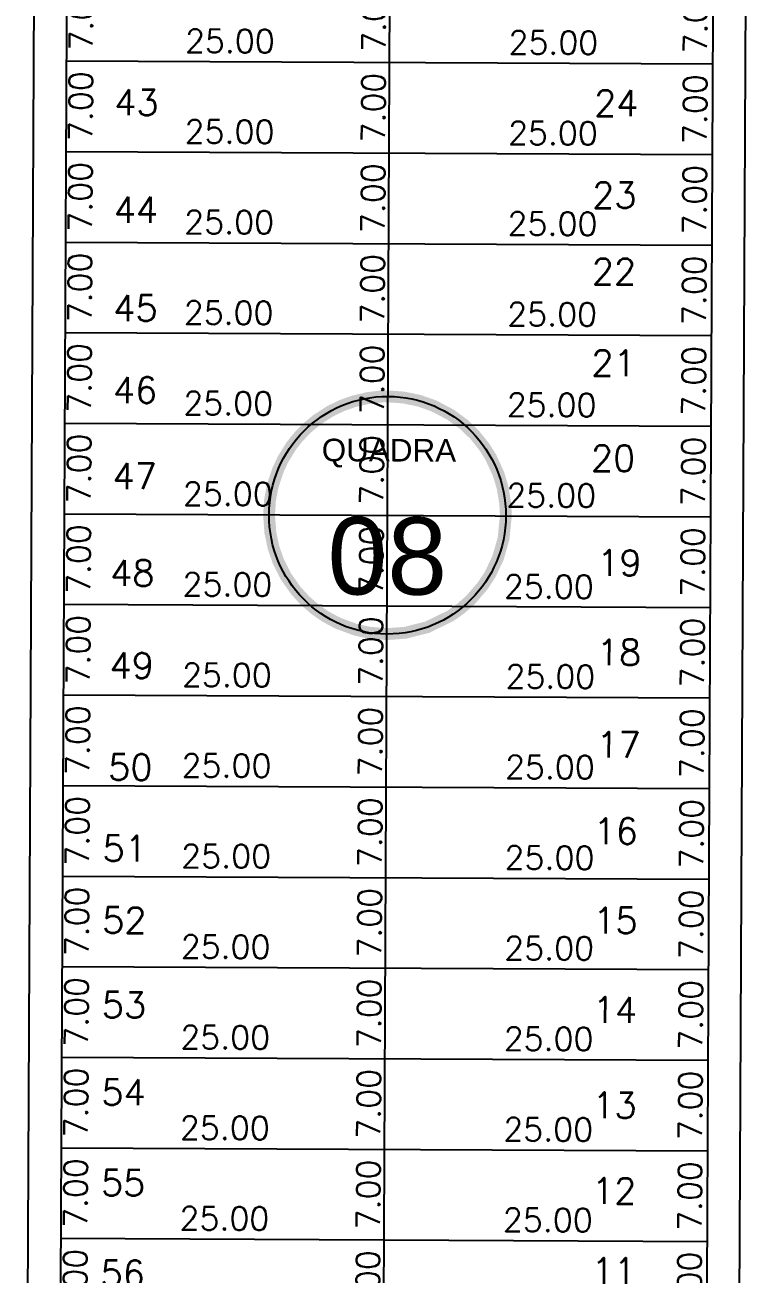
# Model space of a CAD drawing. Header units: millimetres. Extents: x -4430026 to 4783824, y 584 to 9593110.
# Drawn here: x 2126.9 to 2182.9, y 1787.8 to 1884.3 of the extents above; entities that cross this region are included whole.
import ezdxf
from ezdxf.enums import TextEntityAlignment as Align

# ---------------------------------------------------------------- set-up
doc = ezdxf.new("R2010")
doc.units = ezdxf.units.MM
for name, color, linetype in [('Calçada', 1, 'Continuous'), ('Cota', 8, 'Continuous'), ('Lotes', 2, 'Continuous'), ('Numero de lotes', 5, 'Continuous'), ('númeraçãoquadras', 4, 'Continuous'), ('QUADRA', 4, 'Continuous')]:
    doc.layers.add(name, color=color, linetype=linetype)
doc.styles.add('arcad1', font='romans.shx')
doc.styles.add('ROMANS', font='romans.shx')
doc.styles.add('STYLE1', font='sanss___.ttf')
doc.dimstyles.get("Standard").update_dxf_attribs({"dimtxt": 0.18, "dimasz": 0.18, "dimexe": 0.18, "dimexo": 0.0625, "dimgap": 0.09, "dimtad": 0, "dimtih": 1, "dimtoh": 1, "dimdec": 4, "dimzin": 0, "dimdsep": 46, "dimtxsty": 'Standard', "dimcen": 0.09, "dimadec": 0, "dimazin": 0, "dimtfac": 1, "dimtdec": 4, "dimtofl": 0, "dimtmove": 0, "dimatfit": 3, "dimfxl": 1, "dimtolj": 1, "dimtzin": 0, "dimarcsym": 0})

# ---------------------------------------------------------------- blocks, each defined once
blk = doc.blocks.new('NUM_quadra')
at = {"color": 6, "const_width": 0.02}
blk.add_lwpolyline([(-0.0134, 0.1996), (-0.034, 0.1971), (-0.0579, 0.1914), (-0.0779, 0.1842), (-0.0981, 0.1743), (-0.1208, 0.1594), (-0.1377, 0.145), (-0.1521, 0.1299), (-0.1625, 0.1166), (-0.1764, 0.0942), (-0.1852, 0.0754), (-0.1941, 0.0483), (-0.1985, 0.0243), (-0.2, 0), (-0.1977, -0.0299), (-0.1921, -0.0556), (-0.1839, -0.0786), (-0.1713, -0.1033), (-0.1546, -0.1269), (-0.1389, -0.1439), (-0.1219, -0.1586), (-0.1046, -0.1705), (-0.0831, -0.1819), (-0.0531, -0.1928), (-0.0302, -0.1977), (0, -0.2), (0.0309, -0.1976), (0.0677, -0.1882), (0.1069, -0.169), (0.124, -0.1569), (0.1407, -0.1421), (0.1614, -0.1181), (0.1737, -0.0992), (0.187, -0.071), (0.1962, -0.0386), (0.2, 0), (0.1989, 0.0205), (0.1943, 0.0473), (0.1871, 0.0707), (0.1741, 0.0984), (0.1635, 0.1151), (0.1472, 0.1354), (0.1285, 0.1533), (0.1063, 0.1694), (0.0782, 0.1841), (0.0533, 0.1928), (0.0267, 0.1982), (0, 0.2)], close=True, dxfattribs=at)
blk.add_circle((0, 0), 0.2)
at = {"color": 3, "insert": (-0.1114, 0.1285), "char_height": 0.038, "width": 0.2663, "attachment_point": 1, "style": 'STYLE1'}
blk.add_mtext('\\fArial|b0|i0|c0|p34;QUADRA', dxfattribs=at)
at = {"color": 3, "style": 'STYLE1'}
blk.add_attdef('00', text='', height=0.13, dxfattribs=at).set_placement((0, -0.1335), align=Align.CENTER)
blk = doc.blocks.new('*D14841')
at = {"layer": 'DEFPOINTS', "color": 0}
for p in [(2130.261, 1881.531), (2155.261, 1881.413), (2155.252, 1879.405)]:
    blk.add_point(p, dxfattribs=at)
at = {"layer": 'Cota', "color": 41, "insert": (2142.769, 1883.064), "char_height": 1.8, "attachment_point": 5, "rotation": 359.72858, "style": 'ROMANS'}
blk.add_mtext('\\A1;25.00', dxfattribs=at)
blk = doc.blocks.new('*D14842')
at = {"layer": 'DEFPOINTS', "color": 0}
for p in [(2155.261, 1881.413), (2180.261, 1881.294), (2180.251, 1879.287)]:
    blk.add_point(p, dxfattribs=at)
at = {"layer": 'Cota', "color": 41, "insert": (2167.769, 1882.946), "char_height": 1.8, "attachment_point": 5, "rotation": 359.72858, "style": 'ROMANS'}
blk.add_mtext('\\A1;25.00', dxfattribs=at)
blk = doc.blocks.new('*D14843')
at = {"layer": 'DEFPOINTS', "color": 0}
for p in [(2130.228, 1874.531), (2155.228, 1874.413), (2155.218, 1872.405)]:
    blk.add_point(p, dxfattribs=at)
at = {"layer": 'Cota', "color": 41, "insert": (2142.736, 1876.065), "char_height": 1.8, "attachment_point": 5, "rotation": 359.72858, "style": 'ROMANS'}
blk.add_mtext('\\A1;25.00', dxfattribs=at)
blk = doc.blocks.new('*D14844')
at = {"layer": 'DEFPOINTS', "color": 0}
for p in [(2155.228, 1874.413), (2180.228, 1874.294), (2180.218, 1872.287)]:
    blk.add_point(p, dxfattribs=at)
at = {"layer": 'Cota', "color": 41, "insert": (2167.735, 1875.946), "char_height": 1.8, "attachment_point": 5, "rotation": 359.72858, "style": 'ROMANS'}
blk.add_mtext('\\A1;25.00', dxfattribs=at)
blk = doc.blocks.new('*D14845')
at = {"layer": 'DEFPOINTS', "color": 0}
for p in [(2130.195, 1867.531), (2155.195, 1867.413), (2155.185, 1865.405)]:
    blk.add_point(p, dxfattribs=at)
at = {"layer": 'Cota', "color": 41, "insert": (2142.703, 1869.065), "char_height": 1.8, "attachment_point": 5, "rotation": 359.72858, "style": 'ROMANS'}
blk.add_mtext('\\A1;25.00', dxfattribs=at)
blk = doc.blocks.new('*D14846')
at = {"layer": 'DEFPOINTS', "color": 0}
for p in [(2155.195, 1867.413), (2180.195, 1867.294), (2180.185, 1865.287)]:
    blk.add_point(p, dxfattribs=at)
at = {"layer": 'Cota', "color": 41, "insert": (2167.702, 1868.946), "char_height": 1.8, "attachment_point": 5, "rotation": 359.72858, "style": 'ROMANS'}
blk.add_mtext('\\A1;25.00', dxfattribs=at)
blk = doc.blocks.new('*D14847')
at = {"layer": 'DEFPOINTS', "color": 0}
for p in [(2130.162, 1860.531), (2155.162, 1860.413), (2155.152, 1858.406)]:
    blk.add_point(p, dxfattribs=at)
at = {"layer": 'Cota', "color": 41, "insert": (2142.669, 1862.065), "char_height": 1.8, "attachment_point": 5, "rotation": 359.72858, "style": 'ROMANS'}
blk.add_mtext('\\A1;25.00', dxfattribs=at)
blk = doc.blocks.new('*D14848')
at = {"layer": 'DEFPOINTS', "color": 0}
for p in [(2155.162, 1860.413), (2180.161, 1860.295), (2180.152, 1858.287)]:
    blk.add_point(p, dxfattribs=at)
at = {"layer": 'Cota', "color": 41, "insert": (2167.669, 1861.946), "char_height": 1.8, "attachment_point": 5, "rotation": 359.72858, "style": 'ROMANS'}
blk.add_mtext('\\A1;25.00', dxfattribs=at)
blk = doc.blocks.new('*D14849')
at = {"layer": 'DEFPOINTS', "color": 0}
for p in [(2130.129, 1853.532), (2155.128, 1853.413), (2155.119, 1851.406)]:
    blk.add_point(p, dxfattribs=at)
at = {"layer": 'Cota', "color": 41, "insert": (2142.636, 1855.065), "char_height": 1.8, "attachment_point": 5, "rotation": 359.72858, "style": 'ROMANS'}
blk.add_mtext('\\A1;25.00', dxfattribs=at)
blk = doc.blocks.new('*D14850')
at = {"layer": 'DEFPOINTS', "color": 0}
for p in [(2155.128, 1853.413), (2180.128, 1853.295), (2180.119, 1851.287)]:
    blk.add_point(p, dxfattribs=at)
at = {"layer": 'Cota', "color": 41, "insert": (2167.636, 1854.946), "char_height": 1.8, "attachment_point": 5, "rotation": 359.72858, "style": 'ROMANS'}
blk.add_mtext('\\A1;25.00', dxfattribs=at)
blk = doc.blocks.new('*D14851')
at = {"layer": 'DEFPOINTS', "color": 0}
for p in [(2130.096, 1846.532), (2155.095, 1846.413), (2155.086, 1844.406)]:
    blk.add_point(p, dxfattribs=at)
at = {"layer": 'Cota', "color": 41, "insert": (2142.603, 1848.065), "char_height": 1.8, "attachment_point": 5, "rotation": 359.72858, "style": 'ROMANS'}
blk.add_mtext('\\A1;25.00', dxfattribs=at)
blk = doc.blocks.new('*D14852')
at = {"layer": 'DEFPOINTS', "color": 0}
for p in [(2155.095, 1846.413), (2180.095, 1846.295), (2180.086, 1844.287)]:
    blk.add_point(p, dxfattribs=at)
at = {"layer": 'Cota', "color": 41, "insert": (2167.603, 1847.946), "char_height": 1.8, "attachment_point": 5, "rotation": 359.72858, "style": 'ROMANS'}
blk.add_mtext('\\A1;25.00', dxfattribs=at)
blk = doc.blocks.new('*D14853')
at = {"layer": 'DEFPOINTS', "color": 0}
for p in [(2130.062, 1839.532), (2155.062, 1839.413), (2155.053, 1837.406)]:
    blk.add_point(p, dxfattribs=at)
at = {"layer": 'Cota', "color": 41, "insert": (2142.57, 1841.065), "char_height": 1.8, "attachment_point": 5, "rotation": 359.72858, "style": 'ROMANS'}
blk.add_mtext('\\A1;25.00', dxfattribs=at)
blk = doc.blocks.new('*D14854')
at = {"layer": 'DEFPOINTS', "color": 0}
for p in [(2154.91, 1839.362), (2179.91, 1839.243), (2179.901, 1837.236)]:
    blk.add_point(p, dxfattribs=at)
at = {"layer": 'Cota', "color": 41, "insert": (2167.418, 1840.895), "char_height": 1.8, "attachment_point": 5, "rotation": 359.72858, "style": 'ROMANS'}
blk.add_mtext('\\A1;25.00', dxfattribs=at)
blk = doc.blocks.new('*D14855')
at = {"layer": 'DEFPOINTS', "color": 0}
for p in [(2130.029, 1832.532), (2155.029, 1832.413), (2155.02, 1830.406)]:
    blk.add_point(p, dxfattribs=at)
at = {"layer": 'Cota', "color": 41, "insert": (2142.537, 1834.065), "char_height": 1.8, "attachment_point": 5, "rotation": 359.72858, "style": 'ROMANS'}
blk.add_mtext('\\A1;25.00', dxfattribs=at)
blk = doc.blocks.new('*D14856')
at = {"layer": 'DEFPOINTS', "color": 0}
for p in [(2155.029, 1832.413), (2180.029, 1832.295), (2180.019, 1830.287)]:
    blk.add_point(p, dxfattribs=at)
at = {"layer": 'Cota', "color": 41, "insert": (2167.536, 1833.947), "char_height": 1.8, "attachment_point": 5, "rotation": 359.72858, "style": 'ROMANS'}
blk.add_mtext('\\A1;25.00', dxfattribs=at)
blk = doc.blocks.new('*D14857')
at = {"layer": 'DEFPOINTS', "color": 0}
for p in [(2129.996, 1825.532), (2154.996, 1825.413), (2154.986, 1823.406)]:
    blk.add_point(p, dxfattribs=at)
at = {"layer": 'Cota', "color": 41, "insert": (2142.504, 1827.065), "char_height": 1.8, "attachment_point": 5, "rotation": 359.72858, "style": 'ROMANS'}
blk.add_mtext('\\A1;25.00', dxfattribs=at)
blk = doc.blocks.new('*D14858')
at = {"layer": 'DEFPOINTS', "color": 0}
for p in [(2154.996, 1825.413), (2179.996, 1825.295), (2179.986, 1823.288)]:
    blk.add_point(p, dxfattribs=at)
at = {"layer": 'Cota', "color": 41, "insert": (2167.503, 1826.947), "char_height": 1.8, "attachment_point": 5, "rotation": 359.72858, "style": 'ROMANS'}
blk.add_mtext('\\A1;25.00', dxfattribs=at)
blk = doc.blocks.new('*D14859')
at = {"layer": 'DEFPOINTS', "color": 0}
for p in [(2129.963, 1818.532), (2154.963, 1818.413), (2154.953, 1816.406)]:
    blk.add_point(p, dxfattribs=at)
at = {"layer": 'Cota', "color": 41, "insert": (2142.47, 1820.065), "char_height": 1.8, "attachment_point": 5, "rotation": 359.72858, "style": 'ROMANS'}
blk.add_mtext('\\A1;25.00', dxfattribs=at)
blk = doc.blocks.new('*D14860')
at = {"layer": 'DEFPOINTS', "color": 0}
for p in [(2154.963, 1818.413), (2179.962, 1818.295), (2179.953, 1816.288)]:
    blk.add_point(p, dxfattribs=at)
at = {"layer": 'Cota', "color": 41, "insert": (2167.47, 1819.947), "char_height": 1.8, "attachment_point": 5, "rotation": 359.72858, "style": 'ROMANS'}
blk.add_mtext('\\A1;25.00', dxfattribs=at)
blk = doc.blocks.new('*D14861')
at = {"layer": 'DEFPOINTS', "color": 0}
for p in [(2129.93, 1811.532), (2154.93, 1811.414), (2154.92, 1809.406)]:
    blk.add_point(p, dxfattribs=at)
at = {"layer": 'Cota', "color": 41, "insert": (2142.437, 1813.065), "char_height": 1.8, "attachment_point": 5, "rotation": 359.72858, "style": 'ROMANS'}
blk.add_mtext('\\A1;25.00', dxfattribs=at)
blk = doc.blocks.new('*D14862')
at = {"layer": 'DEFPOINTS', "color": 0}
for p in [(2154.93, 1811.414), (2179.929, 1811.295), (2179.92, 1809.288)]:
    blk.add_point(p, dxfattribs=at)
at = {"layer": 'Cota', "color": 41, "insert": (2167.437, 1812.947), "char_height": 1.8, "attachment_point": 5, "rotation": 359.72858, "style": 'ROMANS'}
blk.add_mtext('\\A1;25.00', dxfattribs=at)
blk = doc.blocks.new('*D14863')
at = {"layer": 'DEFPOINTS', "color": 0}
for p in [(2129.897, 1804.532), (2154.896, 1804.414), (2154.887, 1802.406)]:
    blk.add_point(p, dxfattribs=at)
at = {"layer": 'Cota', "color": 41, "insert": (2142.404, 1806.065), "char_height": 1.8, "attachment_point": 5, "rotation": 359.72858, "style": 'ROMANS'}
blk.add_mtext('\\A1;25.00', dxfattribs=at)
blk = doc.blocks.new('*D14864')
at = {"layer": 'DEFPOINTS', "color": 0}
for p in [(2154.896, 1804.414), (2179.896, 1804.295), (2179.887, 1802.288)]:
    blk.add_point(p, dxfattribs=at)
at = {"layer": 'Cota', "color": 41, "insert": (2167.404, 1805.947), "char_height": 1.8, "attachment_point": 5, "rotation": 359.72858, "style": 'ROMANS'}
blk.add_mtext('\\A1;25.00', dxfattribs=at)
blk = doc.blocks.new('*D14865')
at = {"layer": 'DEFPOINTS', "color": 0}
for p in [(2129.863, 1797.532), (2154.863, 1797.414), (2154.854, 1795.406)]:
    blk.add_point(p, dxfattribs=at)
at = {"layer": 'Cota', "color": 41, "insert": (2142.371, 1799.065), "char_height": 1.8, "attachment_point": 5, "rotation": 359.72858, "style": 'ROMANS'}
blk.add_mtext('\\A1;25.00', dxfattribs=at)
blk = doc.blocks.new('*D14866')
at = {"layer": 'DEFPOINTS', "color": 0}
for p in [(2154.863, 1797.414), (2179.863, 1797.295), (2179.853, 1795.288)]:
    blk.add_point(p, dxfattribs=at)
at = {"layer": 'Cota', "color": 41, "insert": (2167.371, 1798.947), "char_height": 1.8, "attachment_point": 5, "rotation": 359.72858, "style": 'ROMANS'}
blk.add_mtext('\\A1;25.00', dxfattribs=at)
blk = doc.blocks.new('*D14867')
at = {"layer": 'DEFPOINTS', "color": 0}
for p in [(2129.83, 1790.532), (2154.83, 1790.414), (2154.821, 1788.406)]:
    blk.add_point(p, dxfattribs=at)
at = {"layer": 'Cota', "color": 41, "insert": (2142.338, 1792.065), "char_height": 1.8, "attachment_point": 5, "rotation": 359.72858, "style": 'ROMANS'}
blk.add_mtext('\\A1;25.00', dxfattribs=at)
blk = doc.blocks.new('*D14868')
at = {"layer": 'DEFPOINTS', "color": 0}
for p in [(2154.83, 1790.414), (2179.83, 1790.295), (2179.82, 1788.288)]:
    blk.add_point(p, dxfattribs=at)
at = {"layer": 'Cota', "color": 41, "insert": (2167.337, 1791.947), "char_height": 1.8, "attachment_point": 5, "rotation": 359.72858, "style": 'ROMANS'}
blk.add_mtext('\\A1;25.00', dxfattribs=at)
blk = doc.blocks.new('*D13582')
at = {"layer": 'DEFPOINTS', "color": 0}
for p in [(2132.234, 1797.521), (2132.201, 1790.521), (2134.417, 1790.51)]:
    blk.add_point(p, dxfattribs=at)
at = {"layer": 'Cota', "color": 41, "insert": (2130.834, 1794.028), "char_height": 1.8, "attachment_point": 5, "rotation": 89.72858, "style": 'ROMANS'}
blk.add_mtext('\\A1;7.00', dxfattribs=at)
blk = doc.blocks.new('*D13583')
at = {"layer": 'DEFPOINTS', "color": 0}
for p in [(2132.201, 1790.521), (2132.167, 1783.521), (2134.384, 1783.511)]:
    blk.add_point(p, dxfattribs=at)
at = {"layer": 'Cota', "color": 41, "insert": (2130.8, 1787.028), "char_height": 1.8, "attachment_point": 5, "rotation": 89.72858, "style": 'ROMANS'}
blk.add_mtext('\\A1;7.00', dxfattribs=at)
blk = doc.blocks.new('*D13587')
at = {"layer": 'DEFPOINTS', "color": 0}
for p in [(2154.863, 1797.414), (2154.83, 1790.414), (2157.047, 1790.403)]:
    blk.add_point(p, dxfattribs=at)
at = {"layer": 'Cota', "color": 41, "insert": (2153.463, 1793.92), "char_height": 1.8, "attachment_point": 5, "rotation": 89.72858, "style": 'ROMANS'}
blk.add_mtext('\\A1;7.00', dxfattribs=at)
blk = doc.blocks.new('*D13588')
at = {"layer": 'DEFPOINTS', "color": 0}
for p in [(2154.83, 1790.414), (2154.797, 1783.414), (2157.013, 1783.403)]:
    blk.add_point(p, dxfattribs=at)
at = {"layer": 'Cota', "color": 41, "insert": (2153.43, 1786.92), "char_height": 1.8, "attachment_point": 5, "rotation": 89.72858, "style": 'ROMANS'}
blk.add_mtext('\\A1;7.00', dxfattribs=at)
blk = doc.blocks.new('*D13592')
at = {"layer": 'DEFPOINTS', "color": 0}
for p in [(2179.721, 1797.296), (2179.688, 1790.296), (2181.905, 1790.286)]:
    blk.add_point(p, dxfattribs=at)
at = {"layer": 'Cota', "color": 41, "insert": (2178.321, 1793.803), "char_height": 1.8, "attachment_point": 5, "rotation": 89.72858, "style": 'ROMANS'}
blk.add_mtext('\\A1;7.00', dxfattribs=at)
blk = doc.blocks.new('*D13593')
at = {"layer": 'DEFPOINTS', "color": 0}
for p in [(2179.688, 1790.296), (2179.655, 1783.296), (2181.872, 1783.286)]:
    blk.add_point(p, dxfattribs=at)
at = {"layer": 'Cota', "color": 41, "insert": (2178.288, 1786.803), "char_height": 1.8, "attachment_point": 5, "rotation": 89.72858, "style": 'ROMANS'}
blk.add_mtext('\\A1;7.00', dxfattribs=at)
blk = doc.blocks.new('*D13602')
at = {"layer": 'DEFPOINTS', "color": 0}
for p in [(2132.333, 1818.521), (2132.3, 1811.521), (2134.516, 1811.51)]:
    blk.add_point(p, dxfattribs=at)
at = {"layer": 'Cota', "color": 41, "insert": (2130.933, 1815.027), "char_height": 1.8, "attachment_point": 5, "rotation": 89.72858, "style": 'ROMANS'}
blk.add_mtext('\\A1;7.00', dxfattribs=at)
blk = doc.blocks.new('*D13603')
at = {"layer": 'DEFPOINTS', "color": 0}
for p in [(2132.3, 1811.521), (2132.267, 1804.521), (2134.483, 1804.51)]:
    blk.add_point(p, dxfattribs=at)
at = {"layer": 'Cota', "color": 41, "insert": (2130.9, 1808.027), "char_height": 1.8, "attachment_point": 5, "rotation": 89.72858, "style": 'ROMANS'}
blk.add_mtext('\\A1;7.00', dxfattribs=at)
blk = doc.blocks.new('*D13604')
at = {"layer": 'DEFPOINTS', "color": 0}
for p in [(2132.267, 1804.521), (2132.234, 1797.521), (2134.45, 1797.51)]:
    blk.add_point(p, dxfattribs=at)
at = {"layer": 'Cota', "color": 41, "insert": (2130.867, 1801.027), "char_height": 1.8, "attachment_point": 5, "rotation": 89.72858, "style": 'ROMANS'}
blk.add_mtext('\\A1;7.00', dxfattribs=at)
blk = doc.blocks.new('*D13605')
at = {"layer": 'DEFPOINTS', "color": 0}
for p in [(2154.963, 1818.413), (2154.93, 1811.414), (2157.146, 1811.403)]:
    blk.add_point(p, dxfattribs=at)
at = {"layer": 'Cota', "color": 41, "insert": (2153.563, 1814.92), "char_height": 1.8, "attachment_point": 5, "rotation": 89.72858, "style": 'ROMANS'}
blk.add_mtext('\\A1;7.00', dxfattribs=at)
blk = doc.blocks.new('*D13606')
at = {"layer": 'DEFPOINTS', "color": 0}
for p in [(2154.93, 1811.414), (2154.896, 1804.414), (2157.113, 1804.403)]:
    blk.add_point(p, dxfattribs=at)
at = {"layer": 'Cota', "color": 41, "insert": (2153.529, 1807.92), "char_height": 1.8, "attachment_point": 5, "rotation": 89.72858, "style": 'ROMANS'}
blk.add_mtext('\\A1;7.00', dxfattribs=at)
blk = doc.blocks.new('*D13607')
at = {"layer": 'DEFPOINTS', "color": 0}
for p in [(2154.896, 1804.414), (2154.863, 1797.414), (2157.08, 1797.403)]:
    blk.add_point(p, dxfattribs=at)
at = {"layer": 'Cota', "color": 41, "insert": (2153.496, 1800.92), "char_height": 1.8, "attachment_point": 5, "rotation": 89.72858, "style": 'ROMANS'}
blk.add_mtext('\\A1;7.00', dxfattribs=at)
blk = doc.blocks.new('*D13608')
at = {"layer": 'DEFPOINTS', "color": 0}
for p in [(2179.821, 1818.296), (2179.788, 1811.296), (2182.004, 1811.285)]:
    blk.add_point(p, dxfattribs=at)
at = {"layer": 'Cota', "color": 41, "insert": (2178.421, 1814.802), "char_height": 1.8, "attachment_point": 5, "rotation": 89.72858, "style": 'ROMANS'}
blk.add_mtext('\\A1;7.00', dxfattribs=at)
blk = doc.blocks.new('*D13609')
at = {"layer": 'DEFPOINTS', "color": 0}
for p in [(2179.788, 1811.296), (2179.755, 1804.296), (2181.971, 1804.285)]:
    blk.add_point(p, dxfattribs=at)
at = {"layer": 'Cota', "color": 41, "insert": (2178.388, 1807.802), "char_height": 1.8, "attachment_point": 5, "rotation": 89.72858, "style": 'ROMANS'}
blk.add_mtext('\\A1;7.00', dxfattribs=at)
blk = doc.blocks.new('*D13610')
at = {"layer": 'DEFPOINTS', "color": 0}
for p in [(2179.755, 1804.296), (2179.721, 1797.296), (2181.938, 1797.285)]:
    blk.add_point(p, dxfattribs=at)
at = {"layer": 'Cota', "color": 41, "insert": (2178.354, 1800.802), "char_height": 1.8, "attachment_point": 5, "rotation": 89.72858, "style": 'ROMANS'}
blk.add_mtext('\\A1;7.00', dxfattribs=at)
blk = doc.blocks.new('*D13611')
at = {"layer": 'DEFPOINTS', "color": 0}
for p in [(2132.433, 1839.52), (2132.399, 1832.521), (2134.616, 1832.51)]:
    blk.add_point(p, dxfattribs=at)
at = {"layer": 'Cota', "color": 41, "insert": (2131.033, 1836.027), "char_height": 1.8, "attachment_point": 5, "rotation": 89.72858, "style": 'ROMANS'}
blk.add_mtext('\\A1;7.00', dxfattribs=at)
blk = doc.blocks.new('*D13612')
at = {"layer": 'DEFPOINTS', "color": 0}
for p in [(2132.399, 1832.521), (2132.366, 1825.521), (2134.583, 1825.51)]:
    blk.add_point(p, dxfattribs=at)
at = {"layer": 'Cota', "color": 41, "insert": (2130.999, 1829.027), "char_height": 1.8, "attachment_point": 5, "rotation": 89.72858, "style": 'ROMANS'}
blk.add_mtext('\\A1;7.00', dxfattribs=at)
blk = doc.blocks.new('*D13613')
at = {"layer": 'DEFPOINTS', "color": 0}
for p in [(2132.366, 1825.521), (2132.333, 1818.521), (2134.55, 1818.51)]:
    blk.add_point(p, dxfattribs=at)
at = {"layer": 'Cota', "color": 41, "insert": (2130.966, 1822.027), "char_height": 1.8, "attachment_point": 5, "rotation": 89.72858, "style": 'ROMANS'}
blk.add_mtext('\\A1;7.00', dxfattribs=at)
blk = doc.blocks.new('*D13614')
at = {"layer": 'DEFPOINTS', "color": 0}
for p in [(2155.062, 1839.413), (2155.029, 1832.413), (2157.245, 1832.403)]:
    blk.add_point(p, dxfattribs=at)
at = {"layer": 'Cota', "color": 41, "insert": (2153.662, 1835.92), "char_height": 1.8, "attachment_point": 5, "rotation": 89.72858, "style": 'ROMANS'}
blk.add_mtext('\\A1;7.00', dxfattribs=at)
blk = doc.blocks.new('*D13615')
at = {"layer": 'DEFPOINTS', "color": 0}
for p in [(2155.029, 1832.413), (2154.996, 1825.413), (2157.212, 1825.403)]:
    blk.add_point(p, dxfattribs=at)
at = {"layer": 'Cota', "color": 41, "insert": (2153.629, 1828.92), "char_height": 1.8, "attachment_point": 5, "rotation": 89.72858, "style": 'ROMANS'}
blk.add_mtext('\\A1;7.00', dxfattribs=at)
blk = doc.blocks.new('*D13616')
at = {"layer": 'DEFPOINTS', "color": 0}
for p in [(2154.996, 1825.413), (2154.963, 1818.413), (2157.179, 1818.403)]:
    blk.add_point(p, dxfattribs=at)
at = {"layer": 'Cota', "color": 41, "insert": (2153.596, 1821.92), "char_height": 1.8, "attachment_point": 5, "rotation": 89.72858, "style": 'ROMANS'}
blk.add_mtext('\\A1;7.00', dxfattribs=at)
blk = doc.blocks.new('*D13617')
at = {"layer": 'DEFPOINTS', "color": 0}
for p in [(2179.92, 1839.295), (2179.887, 1832.296), (2182.104, 1832.285)]:
    blk.add_point(p, dxfattribs=at)
at = {"layer": 'Cota', "color": 41, "insert": (2178.52, 1835.802), "char_height": 1.8, "attachment_point": 5, "rotation": 89.72858, "style": 'ROMANS'}
blk.add_mtext('\\A1;7.00', dxfattribs=at)
blk = doc.blocks.new('*D13618')
at = {"layer": 'DEFPOINTS', "color": 0}
for p in [(2179.887, 1832.296), (2179.854, 1825.296), (2182.071, 1825.285)]:
    blk.add_point(p, dxfattribs=at)
at = {"layer": 'Cota', "color": 41, "insert": (2178.487, 1828.802), "char_height": 1.8, "attachment_point": 5, "rotation": 89.72858, "style": 'ROMANS'}
blk.add_mtext('\\A1;7.00', dxfattribs=at)
blk = doc.blocks.new('*D13619')
at = {"layer": 'DEFPOINTS', "color": 0}
for p in [(2179.854, 1825.296), (2179.821, 1818.296), (2182.037, 1818.285)]:
    blk.add_point(p, dxfattribs=at)
at = {"layer": 'Cota', "color": 41, "insert": (2178.454, 1821.802), "char_height": 1.8, "attachment_point": 5, "rotation": 89.72858, "style": 'ROMANS'}
blk.add_mtext('\\A1;7.00', dxfattribs=at)
blk = doc.blocks.new('*D13620')
at = {"layer": 'DEFPOINTS', "color": 0}
for p in [(2132.532, 1860.52), (2132.499, 1853.52), (2134.715, 1853.51)]:
    blk.add_point(p, dxfattribs=at)
at = {"layer": 'Cota', "color": 41, "insert": (2131.132, 1857.027), "char_height": 1.8, "attachment_point": 5, "rotation": 89.72858, "style": 'ROMANS'}
blk.add_mtext('\\A1;7.00', dxfattribs=at)
blk = doc.blocks.new('*D13621')
at = {"layer": 'DEFPOINTS', "color": 0}
for p in [(2132.499, 1853.52), (2132.466, 1846.52), (2134.682, 1846.51)]:
    blk.add_point(p, dxfattribs=at)
at = {"layer": 'Cota', "color": 41, "insert": (2131.099, 1850.027), "char_height": 1.8, "attachment_point": 5, "rotation": 89.72858, "style": 'ROMANS'}
blk.add_mtext('\\A1;7.00', dxfattribs=at)
blk = doc.blocks.new('*D13622')
at = {"layer": 'DEFPOINTS', "color": 0}
for p in [(2132.466, 1846.52), (2132.433, 1839.52), (2134.649, 1839.51)]:
    blk.add_point(p, dxfattribs=at)
at = {"layer": 'Cota', "color": 41, "insert": (2131.066, 1843.027), "char_height": 1.8, "attachment_point": 5, "rotation": 89.72858, "style": 'ROMANS'}
blk.add_mtext('\\A1;7.00', dxfattribs=at)
blk = doc.blocks.new('*D13623')
at = {"layer": 'DEFPOINTS', "color": 0}
for p in [(2155.162, 1860.413), (2155.128, 1853.413), (2157.345, 1853.403)]:
    blk.add_point(p, dxfattribs=at)
at = {"layer": 'Cota', "color": 41, "insert": (2153.762, 1856.92), "char_height": 1.8, "attachment_point": 5, "rotation": 89.72858, "style": 'ROMANS'}
blk.add_mtext('\\A1;7.00', dxfattribs=at)
blk = doc.blocks.new('*D13624')
at = {"layer": 'DEFPOINTS', "color": 0}
for p in [(2155.128, 1853.413), (2155.095, 1846.413), (2157.312, 1846.403)]:
    blk.add_point(p, dxfattribs=at)
at = {"layer": 'Cota', "color": 41, "insert": (2153.728, 1849.92), "char_height": 1.8, "attachment_point": 5, "rotation": 89.72858, "style": 'ROMANS'}
blk.add_mtext('\\A1;7.00', dxfattribs=at)
blk = doc.blocks.new('*D13625')
at = {"layer": 'DEFPOINTS', "color": 0}
for p in [(2155.095, 1846.413), (2155.062, 1839.413), (2157.279, 1839.403)]:
    blk.add_point(p, dxfattribs=at)
at = {"layer": 'Cota', "color": 41, "insert": (2153.695, 1842.92), "char_height": 1.8, "attachment_point": 5, "rotation": 89.72858, "style": 'ROMANS'}
blk.add_mtext('\\A1;7.00', dxfattribs=at)
blk = doc.blocks.new('*D13626')
at = {"layer": 'DEFPOINTS', "color": 0}
for p in [(2180.02, 1860.295), (2179.987, 1853.295), (2182.203, 1853.285)]:
    blk.add_point(p, dxfattribs=at)
at = {"layer": 'Cota', "color": 41, "insert": (2178.62, 1856.802), "char_height": 1.8, "attachment_point": 5, "rotation": 89.72858, "style": 'ROMANS'}
blk.add_mtext('\\A1;7.00', dxfattribs=at)
blk = doc.blocks.new('*D13627')
at = {"layer": 'DEFPOINTS', "color": 0}
for p in [(2179.987, 1853.295), (2179.954, 1846.295), (2182.17, 1846.285)]:
    blk.add_point(p, dxfattribs=at)
at = {"layer": 'Cota', "color": 41, "insert": (2178.587, 1849.802), "char_height": 1.8, "attachment_point": 5, "rotation": 89.72858, "style": 'ROMANS'}
blk.add_mtext('\\A1;7.00', dxfattribs=at)
blk = doc.blocks.new('*D13628')
at = {"layer": 'DEFPOINTS', "color": 0}
for p in [(2179.954, 1846.295), (2179.92, 1839.295), (2182.137, 1839.285)]:
    blk.add_point(p, dxfattribs=at)
at = {"layer": 'Cota', "color": 41, "insert": (2178.553, 1842.802), "char_height": 1.8, "attachment_point": 5, "rotation": 89.72858, "style": 'ROMANS'}
blk.add_mtext('\\A1;7.00', dxfattribs=at)
blk = doc.blocks.new('*D13629')
at = {"layer": 'DEFPOINTS', "color": 0}
for p in [(2132.632, 1881.52), (2132.598, 1874.52), (2134.815, 1874.51)]:
    blk.add_point(p, dxfattribs=at)
at = {"layer": 'Cota', "color": 41, "insert": (2131.232, 1878.027), "char_height": 1.8, "attachment_point": 5, "rotation": 89.72858, "style": 'ROMANS'}
blk.add_mtext('\\A1;7.00', dxfattribs=at)
blk = doc.blocks.new('*D13630')
at = {"layer": 'DEFPOINTS', "color": 0}
for p in [(2132.598, 1874.52), (2132.565, 1867.52), (2134.782, 1867.51)]:
    blk.add_point(p, dxfattribs=at)
at = {"layer": 'Cota', "color": 41, "insert": (2131.198, 1871.027), "char_height": 1.8, "attachment_point": 5, "rotation": 89.72858, "style": 'ROMANS'}
blk.add_mtext('\\A1;7.00', dxfattribs=at)
blk = doc.blocks.new('*D13631')
at = {"layer": 'DEFPOINTS', "color": 0}
for p in [(2132.565, 1867.52), (2132.532, 1860.52), (2134.749, 1860.51)]:
    blk.add_point(p, dxfattribs=at)
at = {"layer": 'Cota', "color": 41, "insert": (2131.165, 1864.027), "char_height": 1.8, "attachment_point": 5, "rotation": 89.72858, "style": 'ROMANS'}
blk.add_mtext('\\A1;7.00', dxfattribs=at)
blk = doc.blocks.new('*D13632')
at = {"layer": 'DEFPOINTS', "color": 0}
for p in [(2155.261, 1881.413), (2155.228, 1874.413), (2157.444, 1874.402)]:
    blk.add_point(p, dxfattribs=at)
at = {"layer": 'Cota', "color": 41, "insert": (2153.861, 1877.919), "char_height": 1.8, "attachment_point": 5, "rotation": 89.72858, "style": 'ROMANS'}
blk.add_mtext('\\A1;7.00', dxfattribs=at)
blk = doc.blocks.new('*D13633')
at = {"layer": 'DEFPOINTS', "color": 0}
for p in [(2155.228, 1874.413), (2155.195, 1867.413), (2157.411, 1867.402)]:
    blk.add_point(p, dxfattribs=at)
at = {"layer": 'Cota', "color": 41, "insert": (2153.828, 1870.919), "char_height": 1.8, "attachment_point": 5, "rotation": 89.72858, "style": 'ROMANS'}
blk.add_mtext('\\A1;7.00', dxfattribs=at)
blk = doc.blocks.new('*D13634')
at = {"layer": 'DEFPOINTS', "color": 0}
for p in [(2155.195, 1867.413), (2155.162, 1860.413), (2157.378, 1860.403)]:
    blk.add_point(p, dxfattribs=at)
at = {"layer": 'Cota', "color": 41, "insert": (2153.795, 1863.92), "char_height": 1.8, "attachment_point": 5, "rotation": 89.72858, "style": 'ROMANS'}
blk.add_mtext('\\A1;7.00', dxfattribs=at)
blk = doc.blocks.new('*D13635')
at = {"layer": 'DEFPOINTS', "color": 0}
for p in [(2180.119, 1881.295), (2180.086, 1874.295), (2182.303, 1874.285)]:
    blk.add_point(p, dxfattribs=at)
at = {"layer": 'Cota', "color": 41, "insert": (2178.719, 1877.802), "char_height": 1.8, "attachment_point": 5, "rotation": 89.72858, "style": 'ROMANS'}
blk.add_mtext('\\A1;7.00', dxfattribs=at)
blk = doc.blocks.new('*D13636')
at = {"layer": 'DEFPOINTS', "color": 0}
for p in [(2180.086, 1874.295), (2180.053, 1867.295), (2182.269, 1867.285)]:
    blk.add_point(p, dxfattribs=at)
at = {"layer": 'Cota', "color": 41, "insert": (2178.686, 1870.802), "char_height": 1.8, "attachment_point": 5, "rotation": 89.72858, "style": 'ROMANS'}
blk.add_mtext('\\A1;7.00', dxfattribs=at)
blk = doc.blocks.new('*D13637')
at = {"layer": 'DEFPOINTS', "color": 0}
for p in [(2180.053, 1867.295), (2180.02, 1860.295), (2182.236, 1860.285)]:
    blk.add_point(p, dxfattribs=at)
at = {"layer": 'Cota', "color": 41, "insert": (2178.653, 1863.802), "char_height": 1.8, "attachment_point": 5, "rotation": 89.72858, "style": 'ROMANS'}
blk.add_mtext('\\A1;7.00', dxfattribs=at)
blk = doc.blocks.new('*D13640')
at = {"layer": 'DEFPOINTS', "color": 0}
for p in [(2132.665, 1888.52), (2132.632, 1881.52), (2134.848, 1881.509)]:
    blk.add_point(p, dxfattribs=at)
at = {"layer": 'Cota', "color": 41, "insert": (2131.265, 1885.026), "char_height": 1.8, "attachment_point": 5, "rotation": 89.72858, "style": 'ROMANS'}
blk.add_mtext('\\A1;7.00', dxfattribs=at)
blk = doc.blocks.new('*D13643')
at = {"layer": 'DEFPOINTS', "color": 0}
for p in [(2155.294, 1888.413), (2155.261, 1881.413), (2157.478, 1881.402)]:
    blk.add_point(p, dxfattribs=at)
at = {"layer": 'Cota', "color": 41, "insert": (2153.894, 1884.919), "char_height": 1.8, "attachment_point": 5, "rotation": 89.72858, "style": 'ROMANS'}
blk.add_mtext('\\A1;7.00', dxfattribs=at)
blk = doc.blocks.new('*D13646')
at = {"layer": 'DEFPOINTS', "color": 0}
for p in [(2180.152, 1888.295), (2180.119, 1881.295), (2182.336, 1881.285)]:
    blk.add_point(p, dxfattribs=at)
at = {"layer": 'Cota', "color": 41, "insert": (2178.752, 1884.802), "char_height": 1.8, "attachment_point": 5, "rotation": 89.72858, "style": 'ROMANS'}
blk.add_mtext('\\A1;7.00', dxfattribs=at)

msp = doc.modelspace()

# ---------------------------------------------------------------- linework, layer by layer
at = {"layer": 'Calçada'}
for p, q in [((2126.923, 1736.498, 2.439), (2127.889, 1940.45, 2.439)), ((2181.922, 1736.237, 2.439), (2182.893, 1941.165, 2.439))]:
    msp.add_line(p, q, dxfattribs=at)
at = {"layer": 'Lotes'}
for p, q in [((2154.406, 1732.867, 2.439), (2155.408, 1944.308, 2.439)), ((2130.11, 1881.532, 2.439), (2180.109, 1881.295, 2.439)), ((2130.077, 1874.532, 2.439), (2180.076, 1874.295, 2.439)), ((2130.044, 1867.532, 2.439), (2180.043, 1867.295, 2.439)), ((2130.01, 1860.532, 2.439), (2180.01, 1860.295, 2.439)), ((2129.977, 1853.532, 2.439), (2179.977, 1853.295, 2.439)), ((2129.944, 1846.532, 2.439), (2179.944, 1846.295, 2.439)), ((2129.911, 1839.532, 2.439), (2179.91, 1839.296, 2.439)), ((2129.878, 1832.532, 2.439), (2179.877, 1832.296, 2.439)), ((2129.845, 1825.533, 2.439), (2179.844, 1825.296, 2.439)), ((2129.811, 1818.533, 2.439), (2179.811, 1818.296, 2.439)), ((2129.778, 1811.533, 2.439), (2179.778, 1811.296, 2.439)), ((2129.745, 1804.533, 2.439), (2179.745, 1804.296, 2.439)), ((2129.712, 1797.533, 2.439), (2179.711, 1797.296, 2.439)), ((2129.679, 1790.533, 2.439), (2179.678, 1790.296, 2.439))]:
    msp.add_line(p, q, dxfattribs=at)
at = {"layer": 'QUADRA', "linetype": 'ByBlock', "elevation": 2.439}
msp.add_lwpolyline([(2129.406, 1732.986), (2179.406, 1732.749), (2180.41, 1944.757), (2130.405, 1943.86), (2129.406, 1732.986)], close=True, dxfattribs=at)

# ---------------------------------------------------------------- block references
at = {"layer": 'númeraçãoquadras', "linetype": 'ByBlock', "extrusion": (0.084423, -0.000343131, 0.99643)}
ref = msp.add_blockref('NUM_quadra', (1855.157, -2139.549, 183.724), dxfattribs=dict(at, xscale=45.93175888062505, yscale=45.93175888063583, zscale=45.9317585301845, rotation=270.0385460290153))
ref.add_attrib('00', '08', dxfattribs={"layer": '0', "color": 3, "extrusion": (0.084423, -0.000343131, 0.99643), "height": 5.9711, "rotation": 270.03855, "style": 'STYLE1'}).set_placement((1849.027, -2139.553, 183.724), align=Align.CENTER)

# ---------------------------------------------------------------- texts
at = {"layer": 'Numero de lotes', "style": 'arcad1'}
for s, p in [('43', (2135.542, 1878.324, 2.439)), ('24', (2172.631, 1878.264, 2.439)), ('23', (2172.484, 1871.152, 2.439)), ('44', (2135.503, 1870.019, 2.439)), ('22', (2172.456, 1865.253, 2.439)), ('45', (2135.467, 1862.42, 2.439)), ('21', (2172.422, 1858.181, 2.439)), ('46', (2135.437, 1856.087, 2.439)), ('20', (2172.387, 1850.819, 2.439)), ('47', (2135.405, 1849.437, 2.439)), ('48', (2135.218, 1841.944, 2.439)), ('19', (2172.878, 1842.731, 2.439)), ('18', (2172.845, 1835.821, 2.439)), ('49', (2135.184, 1834.798, 2.439)), ('17', (2172.811, 1828.68, 2.439)), ('50', (2135.068, 1826.947, 2.439)), ('16', (2172.595, 1822.002, 2.439)), ('51', (2134.634, 1820.671, 2.439)), ('52', (2134.608, 1815.114, 2.439)), ('15', (2172.562, 1815.092, 2.439)), ('53', (2134.577, 1808.57, 2.439)), ('14', (2172.529, 1808.182, 2.439)), ('54', (2134.545, 1801.815, 2.439)), ('13', (2172.494, 1800.811, 2.439)), ('55', (2134.511, 1794.815, 2.439)), ('12', (2172.463, 1794.191, 2.439)), ('56', (2134.478, 1787.815, 2.439)), ('11', (2172.434, 1788.019, 2.439))]:
    msp.add_text(s, height=2, rotation=359.72858, dxfattribs=at).set_placement(p, align=Align.MIDDLE_CENTER)

# ---------------------------------------------------------------- dimensions: what is measured, and where the dimension line sits
at = {"layer": 'Cota'}
for p1, p2, distance, picture, middle in [((2132.665, 1888.52, 2.439), (2132.632, 1881.52, 2.439), 2.216, '*D13640', (2131.265, 1885.026, 2.439)), ((2155.294, 1888.413, 2.439), (2155.261, 1881.413, 2.439), 2.216, '*D13643', (2153.894, 1884.919, 2.439)), ((2180.152, 1888.295, 2.439), (2180.119, 1881.295, 2.439), 2.216, '*D13646', (2178.752, 1884.802, 2.439)), ((2130.261, 1881.531, 2.439), (2155.261, 1881.413, 2.439), -2.007, '*D14841', (2142.769, 1883.064, 2.439)), ((2132.632, 1881.52, 2.439), (2132.598, 1874.52, 2.439), 2.216, '*D13629', (2131.232, 1878.027, 2.439)), ((2155.261, 1881.413, 2.439), (2155.228, 1874.413, 2.439), 2.216, '*D13632', (2153.861, 1877.919, 2.439)), ((2180.119, 1881.295, 2.439), (2180.086, 1874.295, 2.439), 2.216, '*D13635', (2178.719, 1877.802, 2.439)), ((2130.228, 1874.531, 2.439), (2155.228, 1874.413, 2.439), -2.007, '*D14843', (2142.736, 1876.065, 2.439)), ((2132.598, 1874.52, 2.439), (2132.565, 1867.52, 2.439), 2.216, '*D13630', (2131.198, 1871.027, 2.439)), ((2155.228, 1874.413, 2.439), (2155.195, 1867.413, 2.439), 2.216, '*D13633', (2153.828, 1870.919, 2.439)), ((2180.086, 1874.295, 2.439), (2180.053, 1867.295, 2.439), 2.216, '*D13636', (2178.686, 1870.802, 2.439)), ((2130.195, 1867.531, 2.439), (2155.195, 1867.413, 2.439), -2.007, '*D14845', (2142.703, 1869.065, 2.439)), ((2132.565, 1867.52, 2.439), (2132.532, 1860.52, 2.439), 2.216, '*D13631', (2131.165, 1864.027, 2.439)), ((2155.195, 1867.413, 2.439), (2155.162, 1860.413, 2.439), 2.216, '*D13634', (2153.795, 1863.92, 2.439)), ((2180.053, 1867.295, 2.439), (2180.02, 1860.295, 2.439), 2.216, '*D13637', (2178.653, 1863.802, 2.439)), ((2130.162, 1860.531, 2.439), (2155.162, 1860.413, 2.439), -2.007, '*D14847', (2142.669, 1862.065, 2.439)), ((2132.532, 1860.52, 2.439), (2132.499, 1853.52, 2.439), 2.216, '*D13620', (2131.132, 1857.027, 2.439)), ((2155.162, 1860.413, 2.439), (2155.128, 1853.413, 2.439), 2.216, '*D13623', (2153.762, 1856.92, 2.439)), ((2180.02, 1860.295, 2.439), (2179.987, 1853.295, 2.439), 2.216, '*D13626', (2178.62, 1856.802, 2.439)), ((2130.129, 1853.532, 2.439), (2155.128, 1853.413, 2.439), -2.007, '*D14849', (2142.636, 1855.065, 2.439)), ((2132.499, 1853.52, 2.439), (2132.466, 1846.52, 2.439), 2.216, '*D13621', (2131.099, 1850.027, 2.439)), ((2155.128, 1853.413, 2.439), (2155.095, 1846.413, 2.439), 2.216, '*D13624', (2153.728, 1849.92, 2.439)), ((2179.987, 1853.295, 2.439), (2179.954, 1846.295, 2.439), 2.216, '*D13627', (2178.587, 1849.802, 2.439)), ((2130.096, 1846.532, 2.439), (2155.095, 1846.413, 2.439), -2.007, '*D14851', (2142.603, 1848.065, 2.439)), ((2132.466, 1846.52, 2.439), (2132.433, 1839.52, 2.439), 2.216, '*D13622', (2131.066, 1843.027, 2.439)), ((2155.095, 1846.413, 2.439), (2155.062, 1839.413, 2.439), 2.216, '*D13625', (2153.695, 1842.92, 2.439)), ((2179.954, 1846.295, 2.439), (2179.92, 1839.295, 2.439), 2.216, '*D13628', (2178.553, 1842.802, 2.439)), ((2130.062, 1839.532, 2.439), (2155.062, 1839.413, 2.439), -2.007, '*D14853', (2142.57, 1841.065, 2.439)), ((2132.433, 1839.52, 2.439), (2132.399, 1832.521, 2.439), 2.216, '*D13611', (2131.033, 1836.027, 2.439)), ((2155.062, 1839.413, 2.439), (2155.029, 1832.413, 2.439), 2.216, '*D13614', (2153.662, 1835.92, 2.439)), ((2179.92, 1839.295, 2.439), (2179.887, 1832.296, 2.439), 2.216, '*D13617', (2178.52, 1835.802, 2.439)), ((2130.029, 1832.532, 2.439), (2155.029, 1832.413, 2.439), -2.007, '*D14855', (2142.537, 1834.065, 2.439)), ((2132.399, 1832.521, 2.439), (2132.366, 1825.521, 2.439), 2.216, '*D13612', (2130.999, 1829.027, 2.439)), ((2155.029, 1832.413, 2.439), (2154.996, 1825.413, 2.439), 2.216, '*D13615', (2153.629, 1828.92, 2.439)), ((2179.887, 1832.296, 2.439), (2179.854, 1825.296, 2.439), 2.216, '*D13618', (2178.487, 1828.802, 2.439)), ((2129.996, 1825.532, 2.439), (2154.996, 1825.413, 2.439), -2.007, '*D14857', (2142.504, 1827.065, 2.439)), ((2132.366, 1825.521, 2.439), (2132.333, 1818.521, 2.439), 2.216, '*D13613', (2130.966, 1822.027, 2.439)), ((2154.996, 1825.413, 2.439), (2154.963, 1818.413, 2.439), 2.216, '*D13616', (2153.596, 1821.92, 2.439)), ((2179.854, 1825.296, 2.439), (2179.821, 1818.296, 2.439), 2.216, '*D13619', (2178.454, 1821.802, 2.439)), ((2129.963, 1818.532, 2.439), (2154.963, 1818.413, 2.439), -2.007, '*D14859', (2142.47, 1820.065, 2.439)), ((2132.333, 1818.521, 2.439), (2132.3, 1811.521, 2.439), 2.216, '*D13602', (2130.933, 1815.027, 2.439)), ((2154.963, 1818.413, 2.439), (2154.93, 1811.414, 2.439), 2.216, '*D13605', (2153.563, 1814.92, 2.439)), ((2179.821, 1818.296, 2.439), (2179.788, 1811.296, 2.439), 2.216, '*D13608', (2178.421, 1814.802, 2.439)), ((2129.93, 1811.532, 2.439), (2154.93, 1811.414, 2.439), -2.007, '*D14861', (2142.437, 1813.065, 2.439)), ((2132.3, 1811.521, 2.439), (2132.267, 1804.521, 2.439), 2.216, '*D13603', (2130.9, 1808.027, 2.439)), ((2154.93, 1811.414, 2.439), (2154.896, 1804.414, 2.439), 2.216, '*D13606', (2153.529, 1807.92, 2.439)), ((2179.788, 1811.296, 2.439), (2179.755, 1804.296, 2.439), 2.216, '*D13609', (2178.388, 1807.802, 2.439)), ((2129.897, 1804.532, 2.439), (2154.896, 1804.414, 2.439), -2.007, '*D14863', (2142.404, 1806.065, 2.439)), ((2132.267, 1804.521, 2.439), (2132.234, 1797.521, 2.439), 2.216, '*D13604', (2130.867, 1801.027, 2.439)), ((2154.896, 1804.414, 2.439), (2154.863, 1797.414, 2.439), 2.216, '*D13607', (2153.496, 1800.92, 2.439)), ((2179.755, 1804.296, 2.439), (2179.721, 1797.296, 2.439), 2.216, '*D13610', (2178.354, 1800.802, 2.439)), ((2129.863, 1797.532, 2.439), (2154.863, 1797.414, 2.439), -2.007, '*D14865', (2142.371, 1799.065, 2.439)), ((2132.234, 1797.521, 2.439), (2132.201, 1790.521, 2.439), 2.216, '*D13582', (2130.834, 1794.028, 2.439)), ((2154.863, 1797.414, 2.439), (2154.83, 1790.414, 2.439), 2.216, '*D13587', (2153.463, 1793.92, 2.439)), ((2179.721, 1797.296, 2.439), (2179.688, 1790.296, 2.439), 2.216, '*D13592', (2178.321, 1793.803, 2.439)), ((2129.83, 1790.532, 2.439), (2154.83, 1790.414, 2.439), -2.007, '*D14867', (2142.338, 1792.065, 2.439)), ((2132.201, 1790.521, 2.439), (2132.167, 1783.521, 2.439), 2.216, '*D13583', (2130.8, 1787.028, 2.439)), ((2154.83, 1790.414, 2.439), (2154.797, 1783.414, 2.439), 2.216, '*D13588', (2153.43, 1786.92, 2.439)), ((2179.688, 1790.296, 2.439), (2179.655, 1783.296, 2.439), 2.216, '*D13593', (2178.288, 1786.803, 2.439))]:
    dim = msp.add_aligned_dim(p1=p1, p2=p2, distance=distance, dimstyle='Standard', override={"dimtxt": 1.8, "dimexo": 0.063, "dimgap": 0, "dimtih": 0, "dimtoh": 0, "dimdec": 2, "dimzin": 4, "dimtxsty": 'ROMANS', "dimse1": 1, "dimse2": 1, "dimsd1": 1, "dimsd2": 1, "dimclrt": 41, "dimtfac": 1.2, "dimtdec": 2, "dimtix": 1, "dimtofl": 1, "dimtmove": 2, "dimfxl": 0.18, "dimfxlon": 1, "dimtvp": 2, "dimtzin": 4}, dxfattribs=at)
    dim.commit()
    dim.dimension.update_dxf_attribs({"geometry": picture, "text_midpoint": middle})
for base, p1, p2, picture, middle in [((2180.251, 1879.287, 2.439), (2155.261, 1881.413, 2.439), (2180.261, 1881.294, 2.439), '*D14842', (2167.769, 1882.946, 2.439)), ((2180.218, 1872.287, 2.439), (2155.228, 1874.413, 2.439), (2180.228, 1874.294, 2.439), '*D14844', (2167.735, 1875.946, 2.439)), ((2180.185, 1865.287, 2.439), (2155.195, 1867.413, 2.439), (2180.195, 1867.294, 2.439), '*D14846', (2167.702, 1868.946, 2.439)), ((2180.152, 1858.287, 2.439), (2155.162, 1860.413, 2.439), (2180.161, 1860.295, 2.439), '*D14848', (2167.669, 1861.946, 2.439)), ((2180.119, 1851.287, 2.439), (2155.128, 1853.413, 2.439), (2180.128, 1853.295, 2.439), '*D14850', (2167.636, 1854.946, 2.439)), ((2180.086, 1844.287, 2.439), (2155.095, 1846.413, 2.439), (2180.095, 1846.295, 2.439), '*D14852', (2167.603, 1847.946, 2.439)), ((2179.901, 1837.236, 2.439), (2154.91, 1839.362, 2.439), (2179.91, 1839.243, 2.439), '*D14854', (2167.418, 1840.895, 2.439)), ((2180.019, 1830.287, 2.439), (2155.029, 1832.413, 2.439), (2180.029, 1832.295, 2.439), '*D14856', (2167.536, 1833.947, 2.439)), ((2179.986, 1823.288, 2.439), (2154.996, 1825.413, 2.439), (2179.996, 1825.295, 2.439), '*D14858', (2167.503, 1826.947, 2.439)), ((2179.953, 1816.288, 2.439), (2154.963, 1818.413, 2.439), (2179.962, 1818.295, 2.439), '*D14860', (2167.47, 1819.947, 2.439)), ((2179.92, 1809.288, 2.439), (2154.93, 1811.414, 2.439), (2179.929, 1811.295, 2.439), '*D14862', (2167.437, 1812.947, 2.439)), ((2179.887, 1802.288, 2.439), (2154.896, 1804.414, 2.439), (2179.896, 1804.295, 2.439), '*D14864', (2167.404, 1805.947, 2.439)), ((2179.853, 1795.288, 2.439), (2154.863, 1797.414, 2.439), (2179.863, 1797.295, 2.439), '*D14866', (2167.371, 1798.947, 2.439)), ((2179.82, 1788.288, 2.439), (2154.83, 1790.414, 2.439), (2179.83, 1790.295, 2.439), '*D14868', (2167.337, 1791.947, 2.439))]:
    dim = msp.add_linear_dim(base=base, p1=p1, p2=p2, angle=179.72858, dimstyle='Standard', override={"dimtxt": 1.8, "dimexo": 0.063, "dimgap": 0, "dimtih": 0, "dimtoh": 0, "dimdec": 2, "dimzin": 4, "dimtxsty": 'ROMANS', "dimse1": 1, "dimse2": 1, "dimsd1": 1, "dimsd2": 1, "dimclrt": 41, "dimtfac": 1.2, "dimtdec": 2, "dimtix": 1, "dimtofl": 1, "dimtmove": 2, "dimfxl": 0.18, "dimfxlon": 1, "dimtvp": 2, "dimtzin": 4}, dxfattribs=at)
    dim.commit()
    dim.dimension.update_dxf_attribs({"geometry": picture, "text_midpoint": middle})

doc.saveas('drawing.dxf')
